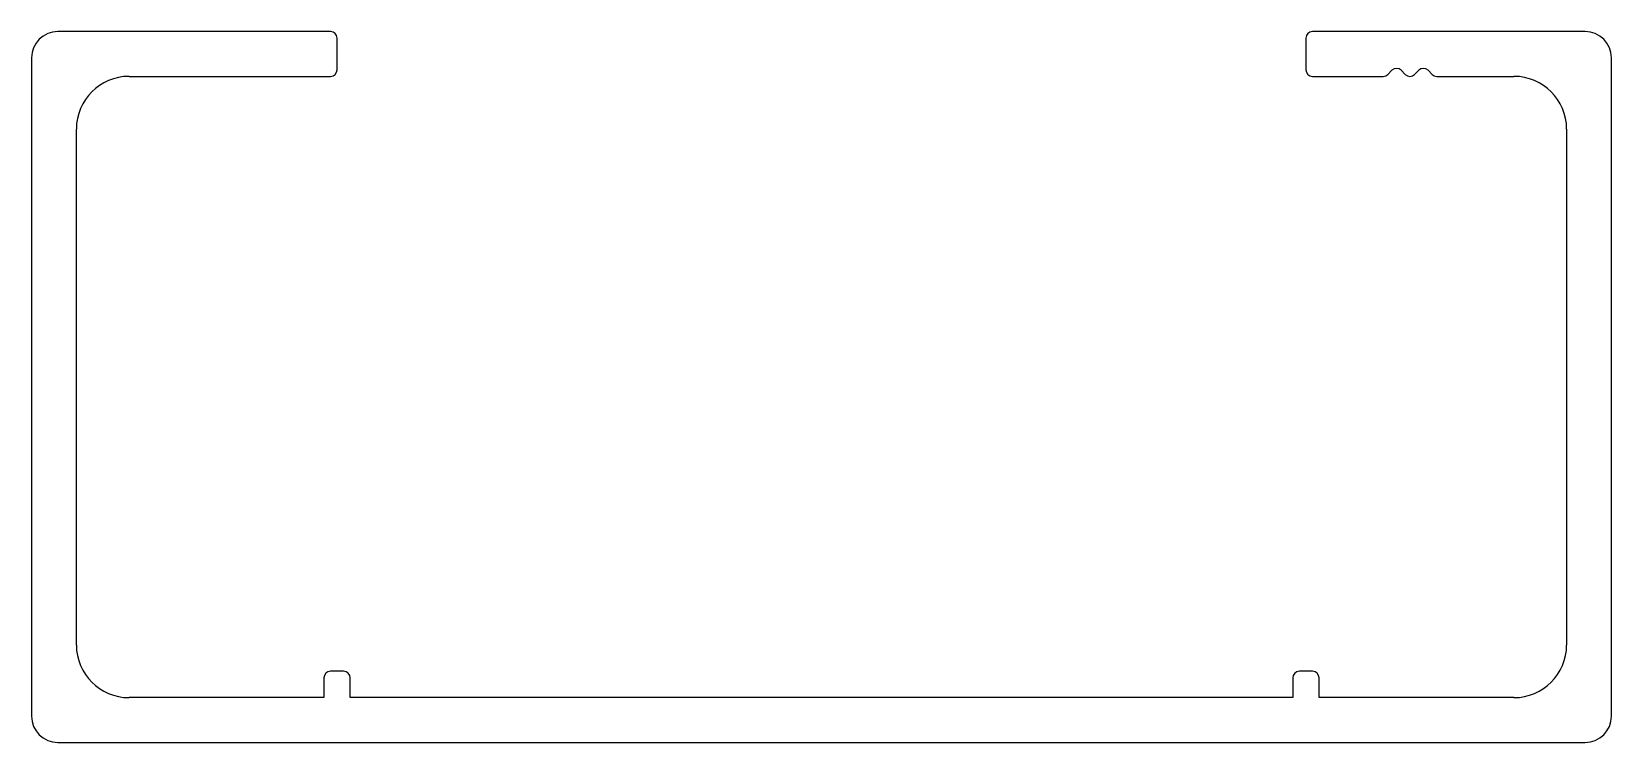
# Model space of a CAD drawing. Extents: x 1446.4 to 1506.4, y 1012.8 to 1039.8.
import ezdxf

# ---------------------------------------------------------------- set-up
doc = ezdxf.new("R2010")
doc.units = 0
doc.layers.get('0').update_dxf_attribs({"linetype": 'CONTINUOUS'})

msp = doc.modelspace()

# ---------------------------------------------------------------- linework, layer by layer
for p, q in [((1457.776, 1039.764), (1447.426, 1039.764)), ((1458.026, 1038.314), (1458.026, 1039.514)), ((1494.826, 1039.514), (1494.826, 1038.314)), ((1505.426, 1039.764), (1495.076, 1039.764)), ((1446.426, 1038.764), (1446.426, 1013.764)), ((1506.426, 1013.764), (1506.426, 1038.764)), ((1450.126, 1038.064), (1457.776, 1038.064)), ((1495.076, 1038.064), (1497.758, 1038.064)), ((1497.934, 1038.137), (1498.09, 1038.293)), ((1498.444, 1038.293), (1498.599, 1038.137)), ((1498.953, 1038.137), (1499.108, 1038.293)), ((1499.462, 1038.293), (1499.617, 1038.137)), ((1499.794, 1038.064), (1502.726, 1038.064)), ((1448.126, 1016.464), (1448.126, 1036.064)), ((1504.726, 1036.064), (1504.726, 1016.464)), ((1457.526, 1015.214), (1457.526, 1014.464)), ((1458.276, 1015.464), (1457.776, 1015.464)), ((1458.526, 1014.464), (1458.526, 1015.214)), ((1494.326, 1015.214), (1494.326, 1014.464)), ((1495.076, 1015.464), (1494.576, 1015.464)), ((1495.326, 1014.464), (1495.326, 1015.214)), ((1457.526, 1014.464), (1450.126, 1014.464)), ((1494.326, 1014.464), (1458.526, 1014.464)), ((1502.726, 1014.464), (1495.326, 1014.464)), ((1447.426, 1012.764), (1505.426, 1012.764))]:
    msp.add_line(p, q)
for centre, radius, start, end in [((1447.426, 1038.764), 1, 90, 180), ((1457.776, 1039.514), 0.25, 0, 90), ((1495.076, 1039.514), 0.25, 90, 180), ((1505.426, 1038.764), 1, 0, 90), ((1450.126, 1036.064), 2, 90, 180), ((1457.776, 1038.314), 0.25, 270, 0), ((1495.076, 1038.314), 0.25, 180, 270), ((1497.758, 1038.314), 0.25, 270, 315), ((1498.267, 1038.116), 0.25, 45, 135), ((1498.776, 1038.314), 0.25, 225, 315), ((1499.285, 1038.116), 0.25, 45, 135), ((1499.794, 1038.314), 0.25, 225, 270), ((1502.726, 1036.064), 2, 0, 90), ((1450.126, 1016.464), 2, 180, 270), ((1502.726, 1016.464), 2, 270, 0), ((1457.776, 1015.214), 0.25, 90, 180), ((1458.276, 1015.214), 0.25, 0, 90), ((1494.576, 1015.214), 0.25, 90, 180), ((1495.076, 1015.214), 0.25, 0, 90), ((1447.426, 1013.764), 1, 180, 270), ((1505.426, 1013.764), 1, 270, 0)]:
    msp.add_arc(centre, radius, start, end)

doc.saveas('drawing.dxf')
